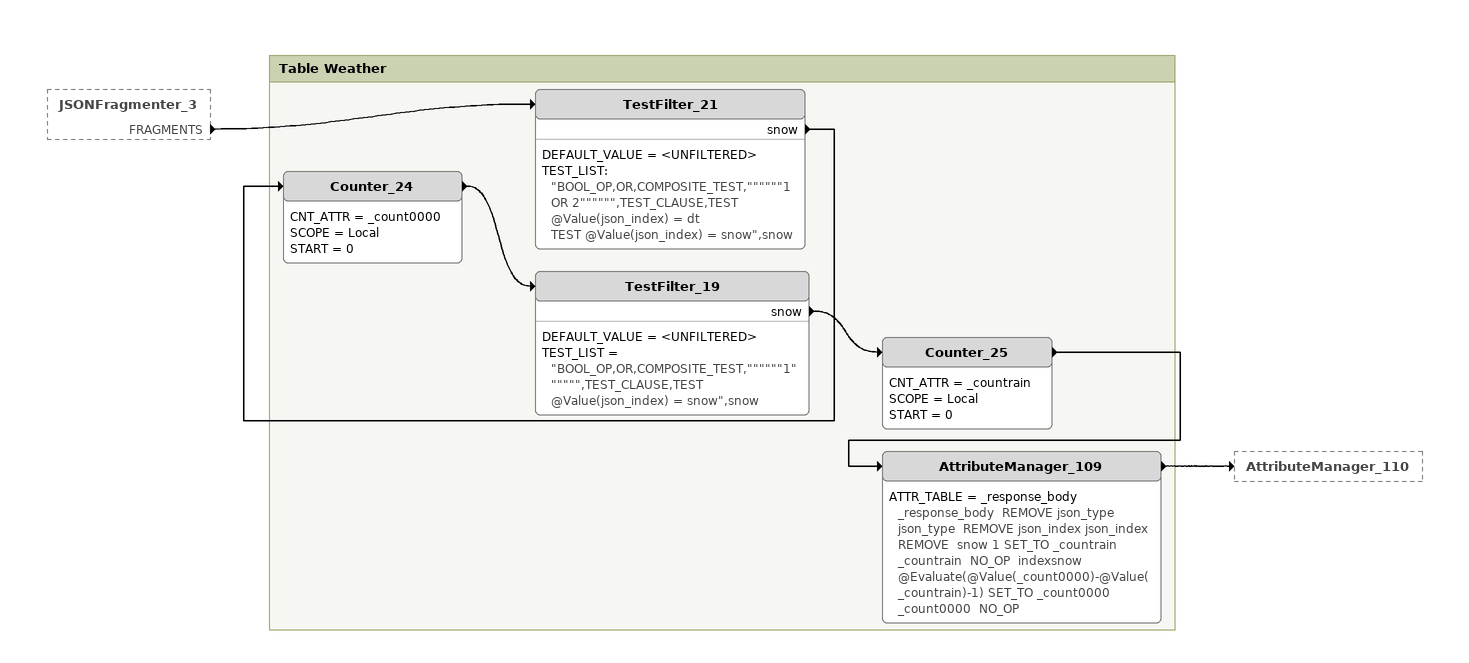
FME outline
JSONFragmenter_3 [outside]
    FRAGMENTS -> TestFilter_21

Bookmark: Table Weather
TestFilter_21
    DEFAULT_VALUE = <UNFILTERED>
    TEST_LIST:
      "BOOL_OP,OR,COMPOSITE_TEST,""""""1 OR 2"""""",TEST_CLAUSE,TEST @Value(json_index) = dt
      TEST @Value(json_index) = snow",snow
    snow -> Counter_24
Counter_24
    CNT_ATTR = _count0000
    SCOPE = Local
    START = 0
    -> TestFilter_19
TestFilter_19
    DEFAULT_VALUE = <UNFILTERED>
    TEST_LIST = "BOOL_OP,OR,COMPOSITE_TEST,""""""1"""""",TEST_CLAUSE,TEST @Value(json_index) = snow",snow
    snow -> Counter_25
Counter_25
    CNT_ATTR = _countrain
    SCOPE = Local
    START = 0
    -> AttributeManager_109
AttributeManager_109
    ATTR_TABLE = _response_body _response_body  REMOVE json_type json_type  REMOVE json_index json_index  REMOVE  snow 1 SET_TO _countrain _countrain  NO_OP  indexsnow @Evaluate(@Value(_count0000)-@Value(_countrain)-1) SET_TO _count0000 _count0000  NO_OP
    -> AttributeManager_110
